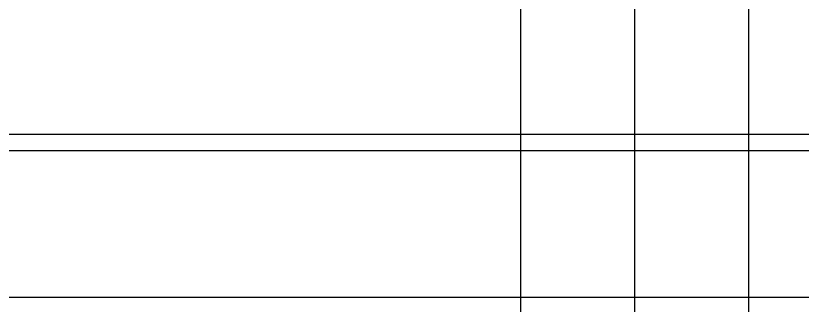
# Model space of a CAD drawing. Header units: millimetres. Extents: x 7294529 to 7346664, y 234399 to 276449.
# Drawn here: x 7311339.6 to 7311822.3, y 250399.4 to 250577.2 of the extents above; entities that cross this region are included whole.
import ezdxf
from ezdxf.xclip import XClip

# ---------------------------------------------------------------- set-up
doc = ezdxf.new("R2010")
doc.units = ezdxf.units.MM
doc.header["$LTSCALE"] = 100
doc.header["$XCLIPFRAME"] = 2
doc.linetypes.add('U-59C-EX$0$CEN', pattern=[62, 60, -1, 0, -1])
for name, color, linetype in [('BP', 7, 'Continuous'), ('U-59C-EX$0$CEN', 1, 'U-59C-EX$0$CEN'), ('U-59C-EX$0$INSUL_line', 8, 'Continuous'), ('U-59C-EX$0$WAL', 3, 'Continuous')]:
    doc.layers.add(name, color=color, linetype=linetype)
doc.layers.add('U-59C-EX$0$MC', color=152, linetype='Continuous', plot=False)

# ---------------------------------------------------------------- blocks, each defined once
blk = doc.blocks.new('U-59C-EX')
at = {"layer": 'U-59C-EX$0$CEN'}
for p, q in [((5445, -315), (5445, -1985)), ((3855, -515), (6395, -515))]:
    blk.add_line(p, q, dxfattribs=at)
at = {"layer": 'U-59C-EX$0$INSUL_line'}
for p, q in [((4065, -515), (6195, -515)), ((3975, -605), (6285, -605))]:
    blk.add_line(p, q, dxfattribs=at)
at = {"layer": 'U-59C-EX$0$MC'}
for p, q in [((5375, -315), (5375, -1985)), ((5515, -315), (5515, -1985))]:
    blk.add_line(p, q, dxfattribs=at)
at = {"layer": 'U-59C-EX$0$WAL'}
blk.add_line((4075, -505), (6185, -505), dxfattribs=at)

msp = doc.modelspace()

# ---------------------------------------------------------------- block references
at = {"layer": 'BP'}
ref = msp.add_blockref('U-59C-EX', (7306274.36, 251009.38), dxfattribs=at)
XClip(ref).set_block_clipping_path([(12590, -7184.9999999999), (0, -7184.9999999999), (0, 300.0000000002), (4055.0000000028, 300.0000000099), (4055.0000000028, 1674.9999999992), (4320, 1674.9999999992), (4820, 2135.0000000001), (12590.0000000009, 2135.0000000001)])

doc.saveas('drawing.dxf')
